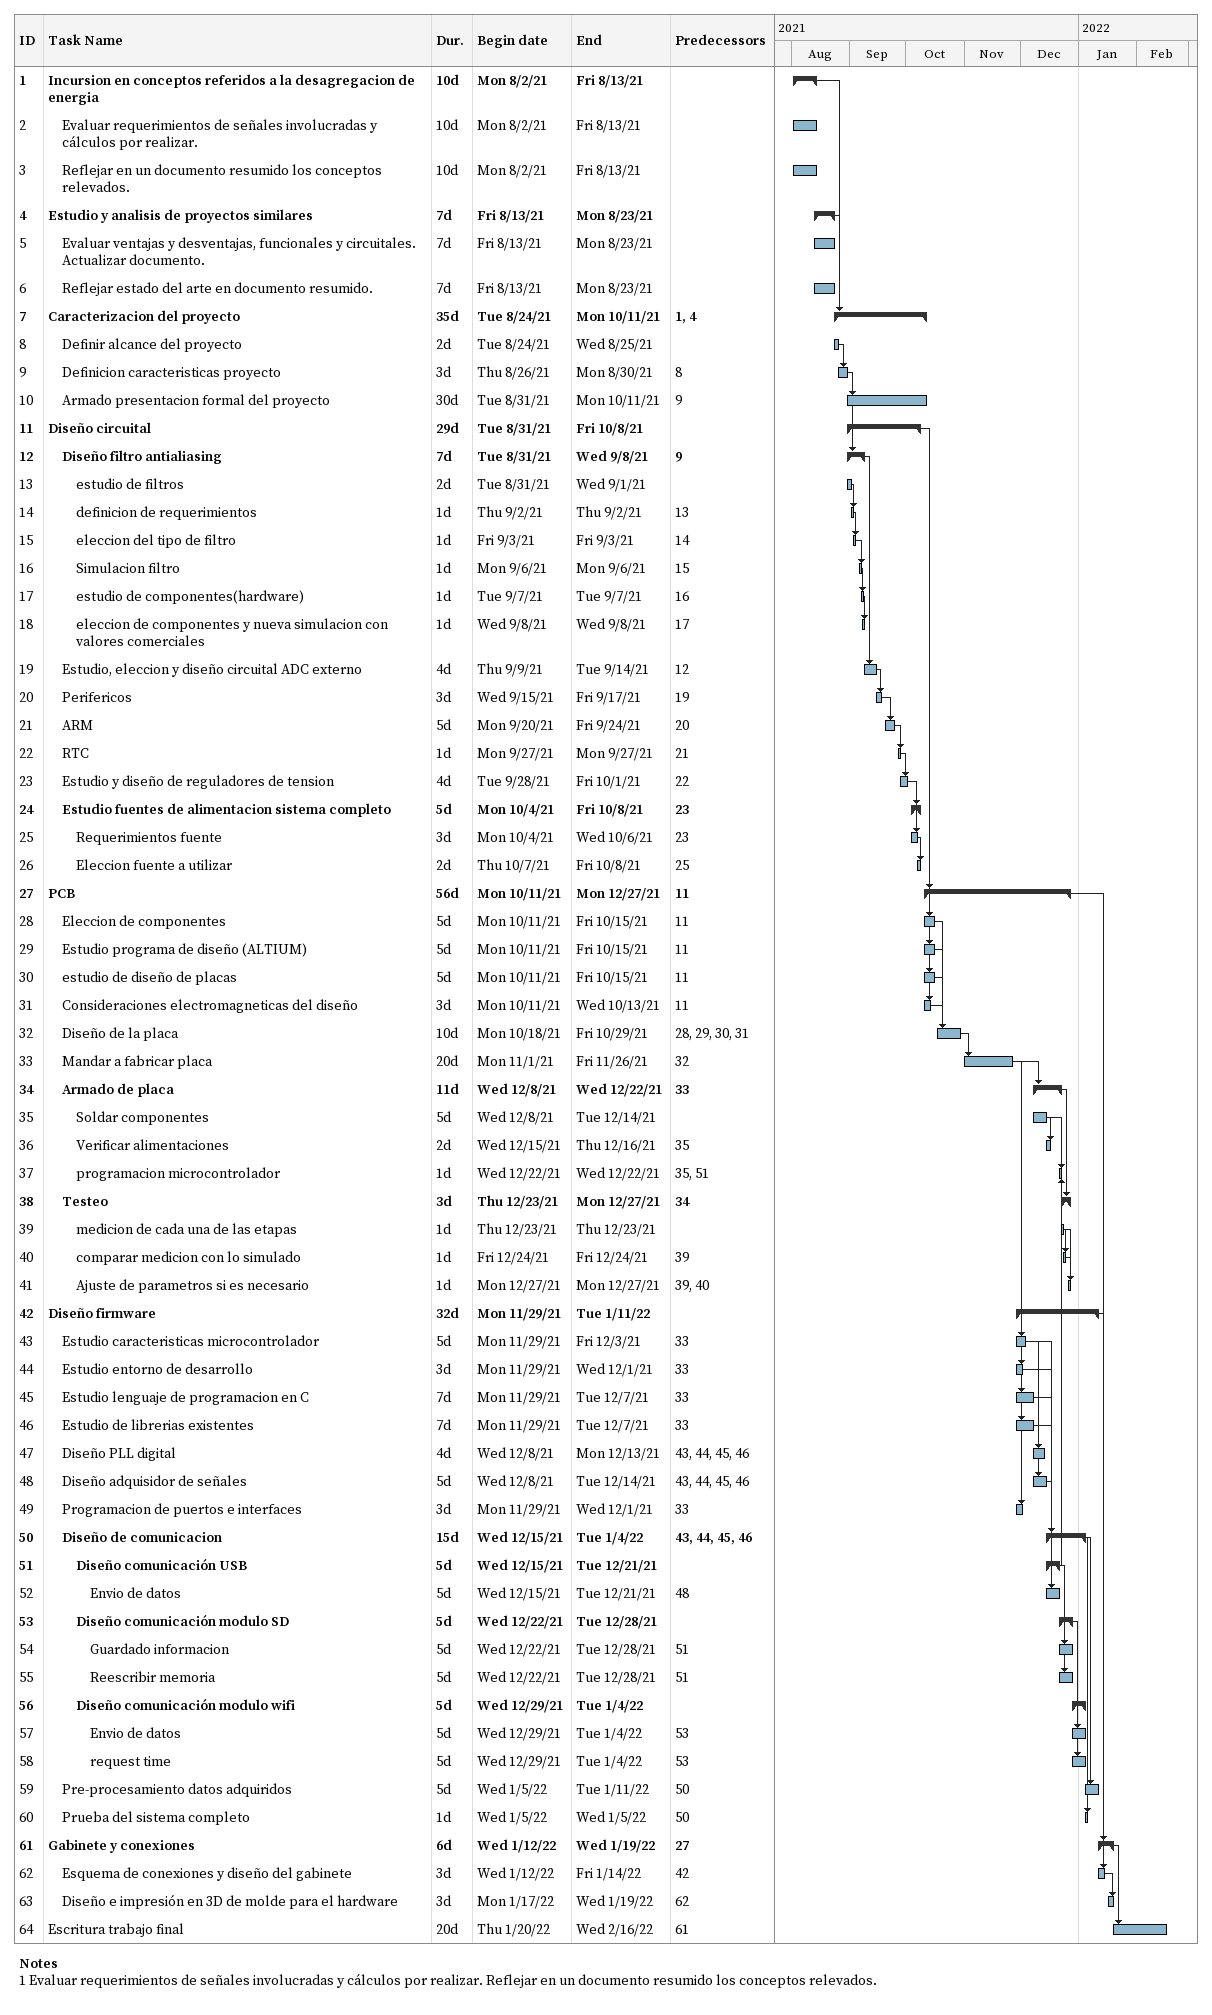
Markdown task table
| ID | Level | Task | Duration | Start | Finish | Predecessors |
|---|---|---|---|---|---|---|
| 1 | 1 | **Incursion en conceptos referidos a la desagregacion de energia** | 10d | 2021-08-02 | 2021-08-13 |  |
| 2 | 2 | Evaluar requerimientos de señales involucradas y cálculos por realizar. | 10d | 2021-08-02 | 2021-08-13 |  |
| 3 | 2 | Reflejar en un documento resumido los conceptos relevados. | 10d | 2021-08-02 | 2021-08-13 |  |
| 4 | 1 | **Estudio y analisis de proyectos similares** | 7d | 2021-08-13 | 2021-08-23 |  |
| 5 | 2 | Evaluar ventajas y desventajas, funcionales y circuitales. Actualizar documento. | 7d | 2021-08-13 | 2021-08-23 |  |
| 6 | 2 | Reflejar estado del arte en documento resumido. | 7d | 2021-08-13 | 2021-08-23 |  |
| 7 | 1 | **Caracterizacion del proyecto** | 35d | 2021-08-24 | 2021-10-11 | 1, 4 |
| 8 | 2 | Definir alcance del proyecto | 2d | 2021-08-24 | 2021-08-25 |  |
| 9 | 2 | Definicion caracteristicas proyecto | 3d | 2021-08-26 | 2021-08-30 | 8 |
| 10 | 2 | Armado presentacion formal del proyecto | 30d | 2021-08-31 | 2021-10-11 | 9 |
| 11 | 1 | **Diseño circuital** | 29d | 2021-08-31 | 2021-10-08 |  |
| 12 | 2 | **Diseño filtro antialiasing** | 7d | 2021-08-31 | 2021-09-08 | 9 |
| 13 | 3 | estudio de filtros | 2d | 2021-08-31 | 2021-09-01 |  |
| 14 | 3 | definicion de requerimientos | 1d | 2021-09-02 | 2021-09-02 | 13 |
| 15 | 3 | eleccion del tipo de filtro | 1d | 2021-09-03 | 2021-09-03 | 14 |
| 16 | 3 | Simulacion filtro | 1d | 2021-09-06 | 2021-09-06 | 15 |
| 17 | 3 | estudio de componentes(hardware) | 1d | 2021-09-07 | 2021-09-07 | 16 |
| 18 | 3 | eleccion de componentes y nueva simulacion con valores comerciales | 1d | 2021-09-08 | 2021-09-08 | 17 |
| 19 | 2 | Estudio, eleccion y diseño circuital ADC externo | 4d | 2021-09-09 | 2021-09-14 | 12 |
| 20 | 2 | Perifericos | 3d | 2021-09-15 | 2021-09-17 | 19 |
| 21 | 2 | ARM | 5d | 2021-09-20 | 2021-09-24 | 20 |
| 22 | 2 | RTC | 1d | 2021-09-27 | 2021-09-27 | 21 |
| 23 | 2 | Estudio y diseño de reguladores de tension | 4d | 2021-09-28 | 2021-10-01 | 22 |
| 24 | 2 | **Estudio fuentes de alimentacion sistema completo** | 5d | 2021-10-04 | 2021-10-08 | 23 |
| 25 | 3 | Requerimientos fuente | 3d | 2021-10-04 | 2021-10-06 | 23 |
| 26 | 3 | Eleccion fuente a utilizar | 2d | 2021-10-07 | 2021-10-08 | 25 |
| 27 | 1 | **PCB** | 56d | 2021-10-11 | 2021-12-27 | 11 |
| 28 | 2 | Eleccion de componentes | 5d | 2021-10-11 | 2021-10-15 | 11 |
| 29 | 2 | Estudio programa de diseño (ALTIUM) | 5d | 2021-10-11 | 2021-10-15 | 11 |
| 30 | 2 | estudio de diseño de placas | 5d | 2021-10-11 | 2021-10-15 | 11 |
| 31 | 2 | Consideraciones electromagneticas del diseño | 3d | 2021-10-11 | 2021-10-13 | 11 |
| 32 | 2 | Diseño de la placa | 10d | 2021-10-18 | 2021-10-29 | 28, 29, 30, 31 |
| 33 | 2 | Mandar a fabricar placa | 20d | 2021-11-01 | 2021-11-26 | 32 |
| 34 | 2 | **Armado de placa** | 11d | 2021-12-08 | 2021-12-22 | 33 |
| 35 | 3 | Soldar componentes | 5d | 2021-12-08 | 2021-12-14 |  |
| 36 | 3 | Verificar alimentaciones | 2d | 2021-12-15 | 2021-12-16 | 35 |
| 37 | 3 | programacion microcontrolador | 1d | 2021-12-22 | 2021-12-22 | 35, 51 |
| 38 | 2 | **Testeo** | 3d | 2021-12-23 | 2021-12-27 | 34 |
| 39 | 3 | medicion de cada una de las etapas | 1d | 2021-12-23 | 2021-12-23 |  |
| 40 | 3 | comparar medicion con lo simulado | 1d | 2021-12-24 | 2021-12-24 | 39 |
| 41 | 3 | Ajuste de parametros si es necesario | 1d | 2021-12-27 | 2021-12-27 | 39, 40 |
| 42 | 1 | **Diseño firmware** | 32d | 2021-11-29 | 2022-01-11 |  |
| 43 | 2 | Estudio caracteristicas microcontrolador | 5d | 2021-11-29 | 2021-12-03 | 33 |
| 44 | 2 | Estudio entorno de desarrollo | 3d | 2021-11-29 | 2021-12-01 | 33 |
| 45 | 2 | Estudio lenguaje de programacion en C | 7d | 2021-11-29 | 2021-12-07 | 33 |
| 46 | 2 | Estudio de librerias existentes | 7d | 2021-11-29 | 2021-12-07 | 33 |
| 47 | 2 | Diseño PLL digital | 4d | 2021-12-08 | 2021-12-13 | 43, 44, 45, 46 |
| 48 | 2 | Diseño adquisidor de señales | 5d | 2021-12-08 | 2021-12-14 | 43, 44, 45, 46 |
| 49 | 2 | Programacion de puertos e interfaces | 3d | 2021-11-29 | 2021-12-01 | 33 |
| 50 | 2 | **Diseño de comunicacion** | 15d | 2021-12-15 | 2022-01-04 | 43, 44, 45, 46 |
| 51 | 3 | **Diseño comunicación USB** | 5d | 2021-12-15 | 2021-12-21 |  |
| 52 | 4 | Envio de datos | 5d | 2021-12-15 | 2021-12-21 | 48 |
| 53 | 3 | **Diseño comunicación modulo SD** | 5d | 2021-12-22 | 2021-12-28 |  |
| 54 | 4 | Guardado informacion | 5d | 2021-12-22 | 2021-12-28 | 51 |
| 55 | 4 | Reescribir memoria | 5d | 2021-12-22 | 2021-12-28 | 51 |
| 56 | 3 | **Diseño comunicación modulo wifi** | 5d | 2021-12-29 | 2022-01-04 |  |
| 57 | 4 | Envio de datos | 5d | 2021-12-29 | 2022-01-04 | 53 |
| 58 | 4 | request time | 5d | 2021-12-29 | 2022-01-04 | 53 |
| 59 | 2 | Pre-procesamiento datos adquiridos | 5d | 2022-01-05 | 2022-01-11 | 50 |
| 60 | 2 | Prueba del sistema completo | 1d | 2022-01-05 | 2022-01-05 | 50 |
| 61 | 1 | **Gabinete y conexiones** | 6d | 2022-01-12 | 2022-01-19 | 27 |
| 62 | 2 | Esquema de conexiones y diseño del gabinete | 3d | 2022-01-12 | 2022-01-14 | 42 |
| 63 | 2 | Diseño e impresión en 3D de molde para el hardware | 3d | 2022-01-17 | 2022-01-19 | 62 |
| 64 | 1 | Escritura trabajo final | 20d | 2022-01-20 | 2022-02-16 | 61 |

Notes
- 1: Evaluar requerimientos de señales involucradas y cálculos por realizar. Reflejar en un documento resumido los conceptos relevados.
